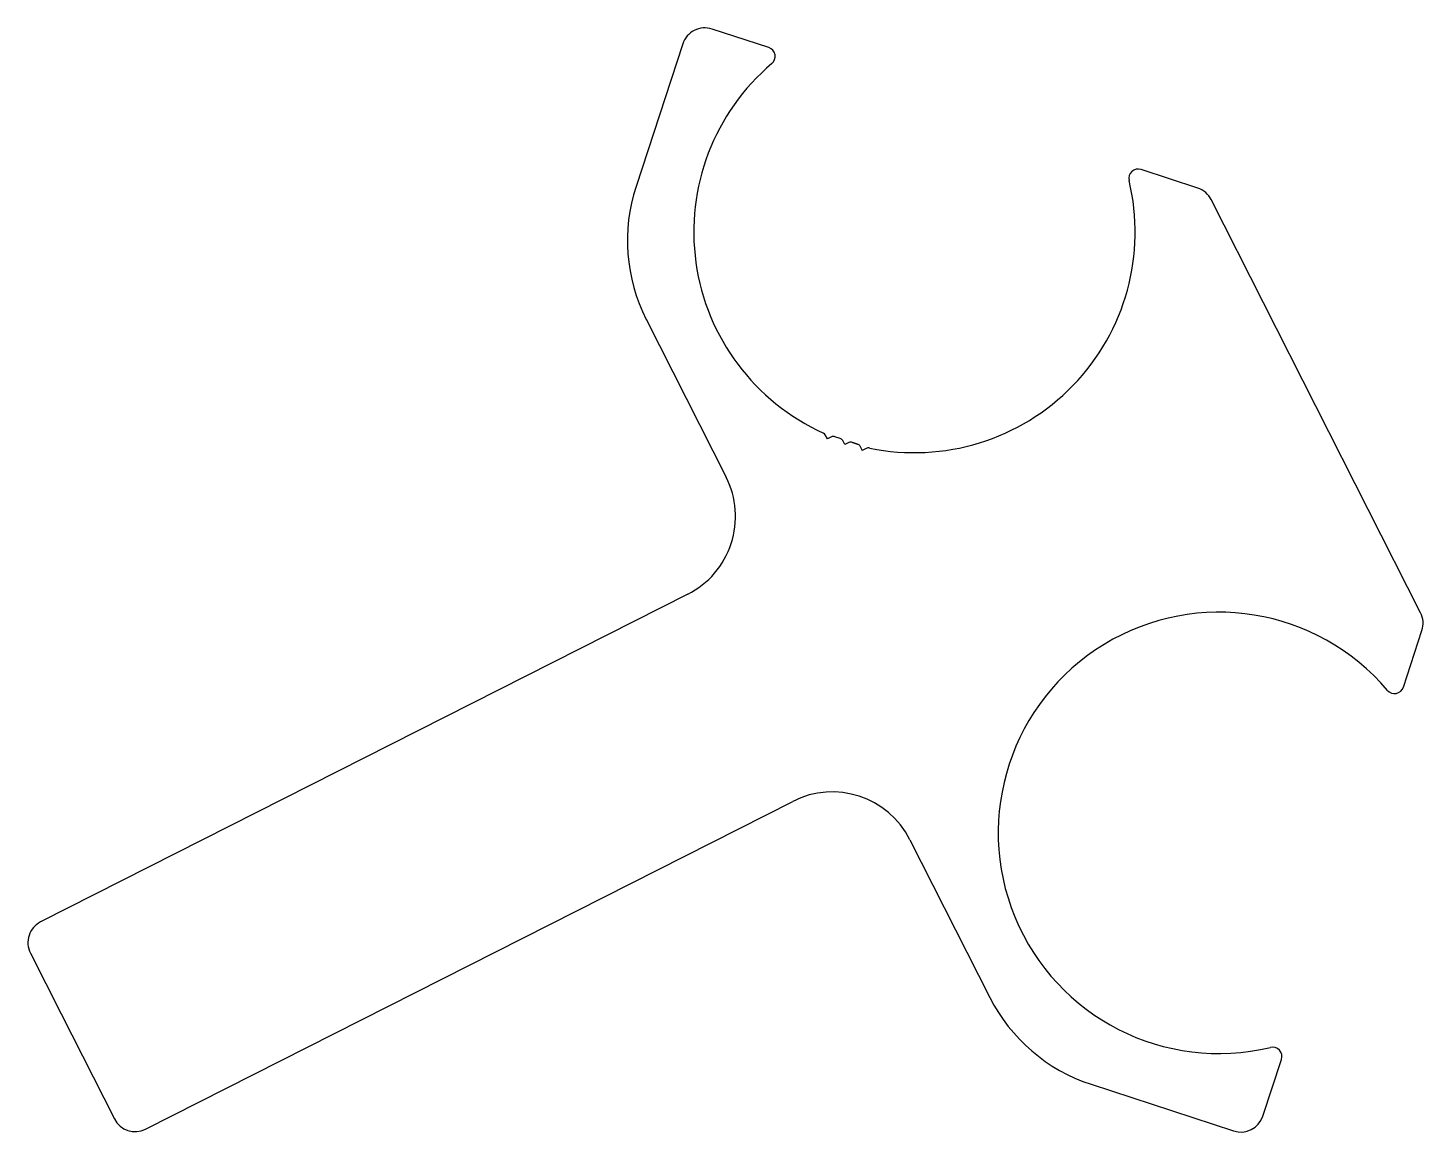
# Model space of a CAD drawing. Header units: inches. Extents: x -38.6 to 37.6, y 0.1 to 60.5.
import ezdxf

# ---------------------------------------------------------------- set-up
doc = ezdxf.new("R2010")
doc.units = ezdxf.units.IN
doc.header["$MEASUREMENT"] = 0
doc.layers.add('1', color=7, linetype='Continuous')

msp = doc.modelspace()

# ---------------------------------------------------------------- linework, layer by layer
at = {"layer": '1', "color": 7, "linetype": 'Continuous'}
for p, q in [((1.881, 59.397), (-1.222, 60.413)), ((-2.824, 59.601), (-5.376, 51.81)), ((25.33, 51.717), (22.228, 52.733)), ((37.51, 28.496), (26.068, 51.084)), ((-4.821, 44.541), (-0.451, 35.915)), ((5.081, 38.003), (4.971, 38.219)), ((5.307, 38.109), (5.092, 38)), ((5.777, 38.033), (5.498, 38.124)), ((6.031, 37.692), (5.922, 37.908)), ((6.258, 37.798), (6.042, 37.689)), ((6.727, 37.721), (6.448, 37.813)), ((6.448, 37.813), (6.727, 37.721)), ((6.727, 37.721), (6.448, 37.813)), ((6.448, 37.813), (6.727, 37.721)), ((6.727, 37.721), (6.448, 37.813)), ((6.981, 37.381), (6.872, 37.597)), ((7.208, 37.487), (6.992, 37.377)), ((7.399, 37.501), (7.399, 37.501)), ((7.399, 37.501), (7.399, 37.501)), ((-2.547, 29.514), (-37.923, 11.594)), ((36.568, 24.424), (37.584, 27.527)), ((-32.184, 0.264), (3.192, 18.185)), ((9.592, 16.088), (13.962, 7.462)), ((-38.482, 9.887), (-36.798, 6.562)), ((-36.798, 6.562), (-33.891, 0.823)), ((28.888, 0.975), (29.904, 4.077)), ((19.494, 2.715), (27.286, 0.163))]:
    msp.add_line(p, q, dxfattribs=at)
for centre, radius, start, end in [((-1.617, 59.206), 1.27, 71.86573, 161.86573), ((1.722, 58.914), 0.508, 310.23662, 71.86573), ((9.844, 49.316), 12.065, 130.23662, 245.68568), ((22.07, 52.25), 0.508, 71.86573, 193.49484), ((9.844, 49.316), 12.065, 258.30676, 13.49484), ((3.676, 48.845), 9.525, 161.86573, 206.86573), ((24.935, 50.51), 1.27, 26.86573, 71.86573), ((4.748, 38.106), 0.25, 26.86573, 59.24465), ((5.42, 37.886), 0.25, 71.86573, 116.86573), ((5.088, 38.007), 0.008, 206.86573, 296.86573), ((5.699, 37.795), 0.25, 26.86573, 71.86573), ((6.038, 37.696), 0.008, 206.86573, 296.86573), ((6.371, 37.575), 0.25, 71.86573, 116.86573), ((6.649, 37.484), 0.25, 26.86573, 71.86573), ((6.988, 37.385), 0.008, 206.86573, 296.86573), ((7.321, 37.264), 0.25, 71.86573, 116.86573), ((-4.7, 33.762), 4.763, 296.86573, 26.86573), ((26.487, 16.461), 12.065, 40.23662, 283.49484), ((36.377, 27.922), 1.27, 341.86573, 26.86573), ((36.085, 24.583), 0.508, 220.23662, 341.86573), ((5.344, 13.936), 4.763, 26.86573, 116.86573), ((-37.349, 10.461), 1.27, 116.86573, 206.86573), ((22.459, 11.767), 9.525, 206.86573, 251.86573), ((29.421, 4.235), 0.508, 341.86573, 103.49484), ((-32.758, 1.397), 1.27, 206.86573, 296.86573), ((27.681, 1.37), 1.27, 251.86573, 341.86573)]:
    msp.add_arc(centre, radius, start, end, dxfattribs=at)

doc.saveas('drawing.dxf')
